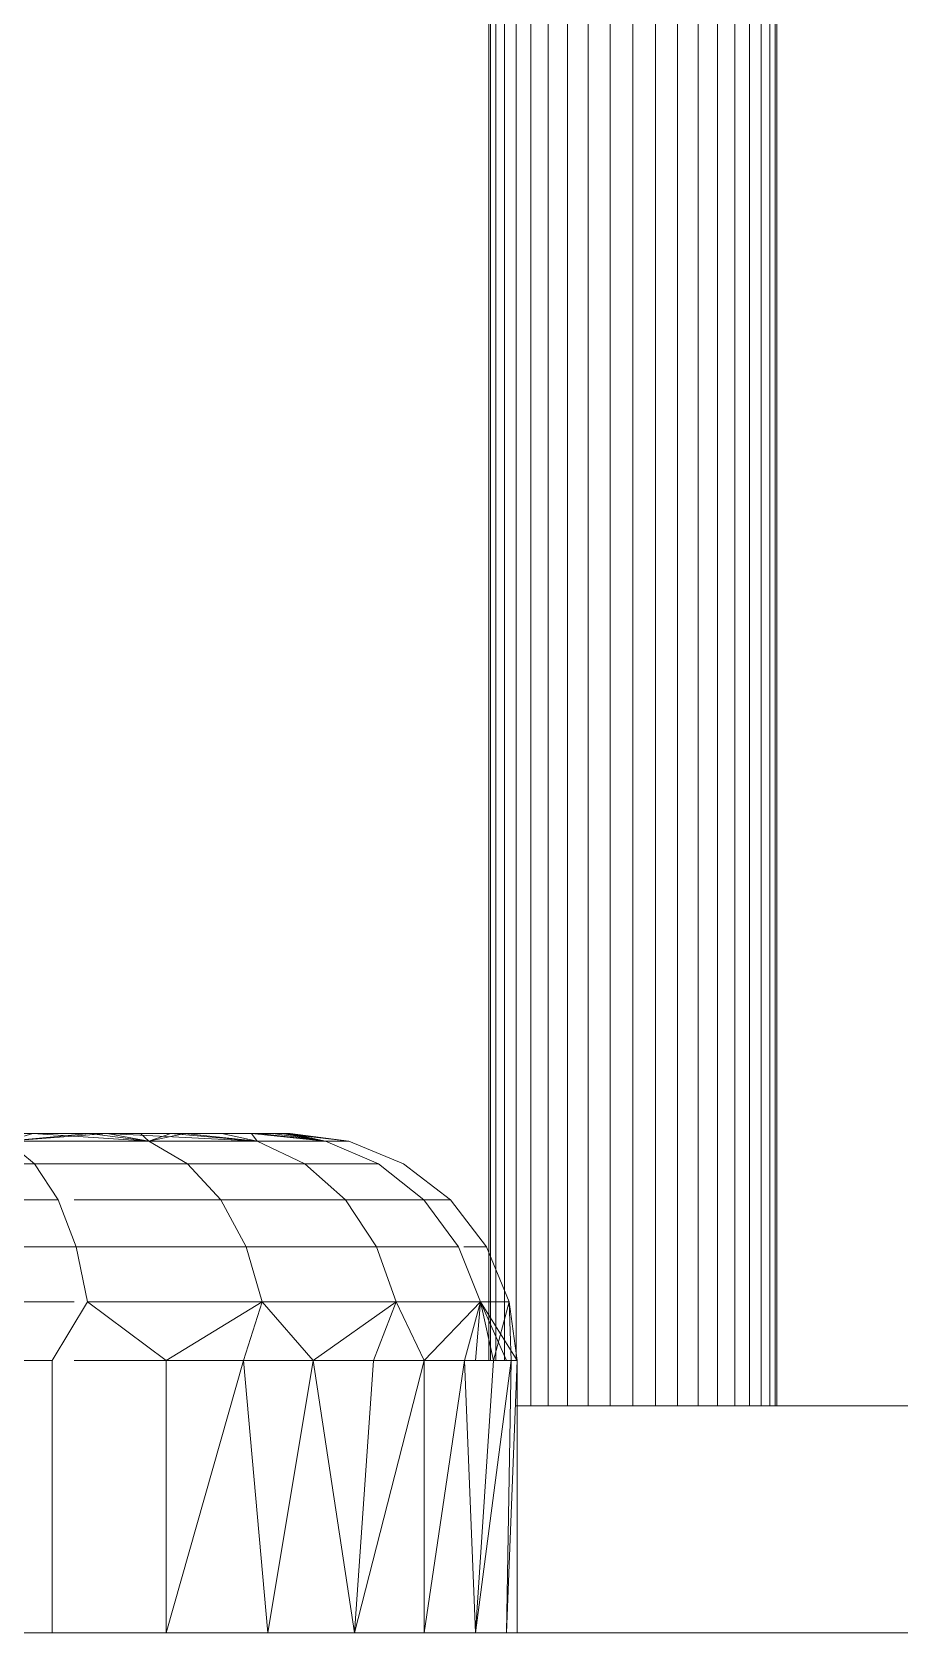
# Model space of a CAD drawing. Header units: centimetres. Extents: x -13467 to 3766, y -437 to 1921.
# Drawn here: x -8419.84 to -8416.02, y 94.03 to 101.08 of the extents above; entities that cross this region are included whole.
import ezdxf

# ---------------------------------------------------------------- set-up
doc = ezdxf.new("R2010")
doc.units = ezdxf.units.CM
doc.layers.add('M-EQPM', color=7, linetype='Continuous', lineweight=9)

# ---------------------------------------------------------------- blocks, each defined once
blk = doc.blocks.new('EQ-02-004 - EQ-02-004_dwg_Agrupar_893-V70-Sección 1-1')
at = {"layer": 'M-EQPM', "color": 136, "true_color": 0x007f7f}
for p, q in [((-8419.838, 96.2294), (-8420.2059, 96.2294)), ((-8420.2059, 96.2294), (-8419.838, 96.2294)), ((-8419.95, 96.1953), (-8419.838, 96.2294)), ((-8419.95, 96.1953), (-8419.838, 96.2294)), ((-8419.95, 96.1953), (-8419.5877, 96.2294)), ((-8419.95, 96.1953), (-8419.838, 96.2294)), ((-8419.5099, 96.2294), (-8419.838, 96.2294)), ((-8419.838, 96.2294), (-8419.5877, 96.2294)), ((-8419.3269, 96.1953), (-8419.838, 96.2294)), ((-8419.5877, 96.2294), (-8419.3633, 96.2294)), ((-8419.5877, 96.2294), (-8419.1679, 96.2294)), ((-8419.3269, 96.1953), (-8419.5877, 96.2294)), ((-8419.2296, 96.2294), (-8419.5099, 96.2294)), ((-8418.8487, 96.1953), (-8419.5099, 96.2294)), ((-8419.3269, 96.1953), (-8419.5099, 96.2294)), ((-8419.3633, 96.2294), (-8419.1679, 96.2294)), ((-8419.3269, 96.1953), (-8419.3633, 96.2294)), ((-8419.3269, 96.1953), (-8419.1679, 96.2294)), ((-8418.8487, 96.1953), (-8419.3269, 96.1953)), ((-8419.3269, 96.1953), (-8418.8487, 96.1953)), ((-8419.0041, 96.2294), (-8419.2296, 96.2294)), ((-8418.8487, 96.1953), (-8419.2296, 96.2294)), ((-8419.1679, 96.2294), (-8419.0041, 96.2294)), ((-8418.8487, 96.1953), (-8419.1679, 96.2294)), ((-8418.839, 96.2294), (-8419.0041, 96.2294)), ((-8419.0041, 96.2294), (-8418.8744, 96.2294)), ((-8418.8487, 96.1953), (-8419.0041, 96.2294)), ((-8418.8487, 96.1953), (-8419.0041, 96.2294)), ((-8418.8744, 96.2294), (-8418.7804, 96.2294)), ((-8418.8744, 96.2294), (-8418.7235, 96.2294)), ((-8418.8487, 96.1953), (-8418.8744, 96.2294)), ((-8418.5481, 96.1953), (-8418.8744, 96.2294)), ((-8418.6398, 96.0954), (-8418.8487, 96.1953)), ((-8418.6398, 96.0954), (-8418.8487, 96.1953)), ((-8418.5481, 96.1953), (-8418.8487, 96.1953)), ((-8418.8487, 96.1953), (-8418.5481, 96.1953)), ((-8418.7383, 96.2294), (-8418.839, 96.2294)), ((-8418.5481, 96.1953), (-8418.839, 96.2294)), ((-8418.7804, 96.2294), (-8418.7235, 96.2294)), ((-8418.5481, 96.1953), (-8418.7804, 96.2294)), ((-8418.7383, 96.2294), (-8418.7044, 96.2294)), ((-8418.4456, 96.1953), (-8418.7383, 96.2294)), ((-8418.5481, 96.1953), (-8418.7383, 96.2294)), ((-8418.7044, 96.2294), (-8418.7235, 96.2294)), ((-8418.4456, 96.1953), (-8418.7235, 96.2294)), ((-8418.5481, 96.1953), (-8418.7235, 96.2294)), ((-8418.4456, 96.1953), (-8418.7044, 96.2294)), ((-8418.3151, 96.0954), (-8418.5481, 96.1953)), ((-8418.3151, 96.0954), (-8418.5481, 96.1953)), ((-8418.4456, 96.1953), (-8418.5481, 96.1953)), ((-8418.4456, 96.1953), (-8418.5481, 96.1953)), ((-8418.2044, 96.0954), (-8418.4456, 96.1953)), ((-8418.3151, 96.0954), (-8418.6398, 96.0954)), ((-8418.6398, 96.0954), (-8418.3151, 96.0954)), ((-8418.3151, 96.0954), (-8418.6398, 96.0954)), ((-8418.3151, 96.0954), (-8418.6398, 96.0954)), ((-8418.3151, 96.0954), (-8418.6398, 96.0954)), ((-8417.9973, 95.9365), (-8418.2044, 96.0954)), ((-8418.1151, 95.9365), (-8417.9973, 95.9365)), ((-8417.9973, 95.9365), (-8418.1151, 95.9365)), ((-8417.8384, 95.7294), (-8417.9973, 95.9365)), ((-8417.9382, 95.7294), (-8417.8384, 95.7294)), ((-8417.8384, 95.7294), (-8417.9382, 95.7294)), ((-8417.7385, 95.4882), (-8417.8384, 95.7294)), ((-8417.7506, 95.2294), (-8417.8651, 95.4882)), ((-8417.8651, 95.4882), (-8417.7044, 95.2294)), ((-8417.8651, 95.4882), (-8417.7385, 95.4882)), ((-8417.7385, 95.4882), (-8417.8651, 95.4882)), ((-8417.8651, 95.4882), (-8417.808, 95.2294)), ((-8417.8651, 95.4882), (-8417.808, 95.2294)), ((-8417.808, 95.2294), (-8417.8651, 95.4882)), ((-8417.8651, 95.4882), (-8417.7506, 95.2294)), ((-8417.7506, 95.2294), (-8417.8651, 95.4882)), ((-8417.8651, 95.4882), (-8417.7044, 95.2294)), ((-8417.7385, 95.4882), (-8417.808, 95.2294)), ((-8417.7044, 95.2294), (-8417.7385, 95.4882)), ((-8417.7385, 95.4882), (-8417.7304, 95.2294))]:
    blk.add_line(p, q, dxfattribs=at)
at = {"layer": 'M-EQPM', "color": 136, "true_color": 0x007f7f, "flags": 128}
for points in [[(-8419.95, 96.1953), (-8419.838, 96.2294), (-8420.2059, 96.2294), (-8420.6046, 96.2294), (-8420.2059, 96.2294), (-8419.95, 96.1953)], [(-8419.95, 96.1953), (-8419.838, 96.2294), (-8420.2059, 96.2294), (-8419.95, 96.1953)], [(-8419.3268, 96.1953), (-8418.8487, 96.1953), (-8419.0041, 96.2294), (-8418.839, 96.2294), (-8419.0041, 96.2294), (-8419.2296, 96.2294), (-8418.8487, 96.1953), (-8419.0041, 96.2294), (-8419.2296, 96.2294), (-8419.5099, 96.2294), (-8419.838, 96.2294), (-8420.2059, 96.2294), (-8419.95, 96.1953)], [(-8419.838, 96.2294), (-8420.2059, 96.2294), (-8419.95, 96.1953)], [(-8419.5877, 96.2294), (-8419.838, 96.2294), (-8419.5877, 96.2294), (-8419.95, 96.1953), (-8419.5877, 96.2294), (-8419.3268, 96.1953), (-8418.8487, 96.1953), (-8418.6398, 96.0954)], [(-8419.95, 96.1953), (-8419.838, 96.2294), (-8419.5099, 96.2294), (-8419.3268, 96.1953), (-8419.838, 96.2294), (-8419.3268, 96.1953)], [(-8419.3633, 96.2294), (-8419.5877, 96.2294), (-8419.3268, 96.1953), (-8419.3633, 96.2294), (-8419.1679, 96.2294), (-8419.3268, 96.1953), (-8419.1679, 96.2294), (-8418.8487, 96.1953), (-8418.5481, 96.1953), (-8418.3151, 96.0954)], [(-8419.3268, 96.1953), (-8419.5099, 96.2294), (-8418.8487, 96.1953), (-8419.5099, 96.2294), (-8419.2296, 96.2294)], [(-8418.6398, 96.0954), (-8418.8487, 96.1953), (-8419.3268, 96.1953), (-8419.3633, 96.2294)], [(-8419.2296, 96.2294), (-8418.8487, 96.1953), (-8419.3268, 96.1953)], [(-8419.1679, 96.2294), (-8418.8487, 96.1953), (-8419.0041, 96.2294), (-8419.1679, 96.2294), (-8419.0041, 96.2294), (-8418.8744, 96.2294), (-8419.0041, 96.2294), (-8418.8487, 96.1953), (-8418.8744, 96.2294), (-8418.8487, 96.1953), (-8418.5481, 96.1953), (-8418.3151, 96.0954)], [(-8418.3151, 96.0954), (-8418.5481, 96.1953), (-8418.4456, 96.1953), (-8418.2044, 96.0954), (-8418.4456, 96.1953), (-8418.5481, 96.1953), (-8418.8744, 96.2294)], [(-8418.7235, 96.2294), (-8418.4456, 96.1953), (-8418.7044, 96.2294), (-8418.7235, 96.2294), (-8418.7044, 96.2294), (-8418.7383, 96.2294), (-8418.839, 96.2294), (-8418.5481, 96.1953), (-8418.7383, 96.2294), (-8418.7044, 96.2294), (-8418.4456, 96.1953), (-8418.7383, 96.2294), (-8418.4456, 96.1953), (-8418.5481, 96.1953)], [(-8418.5481, 96.1953), (-8418.7235, 96.2294), (-8418.5481, 96.1953), (-8418.7804, 96.2294), (-8418.7235, 96.2294), (-8418.4456, 96.1953), (-8418.5481, 96.1953), (-8418.3151, 96.0954), (-8418.6398, 96.0954)], [(-8418.1151, 95.9365), (-8417.9973, 95.9365), (-8417.8384, 95.7294), (-8417.9973, 95.9365), (-8418.1151, 95.9365)], [(-8418.1151, 95.9365), (-8417.9973, 95.9365), (-8418.1151, 95.9365)], [(-8417.9382, 95.7294), (-8417.8384, 95.7294), (-8417.9382, 95.7294)], [(-8417.9382, 95.7294), (-8417.8384, 95.7294), (-8417.7385, 95.4882), (-8417.8384, 95.7294), (-8417.9382, 95.7294)], [(-8417.8651, 95.4882), (-8417.7385, 95.4882), (-8417.8651, 95.4882)], [(-8417.8651, 95.4882), (-8417.7385, 95.4882), (-8417.7304, 95.2294)], [(-8417.8651, 95.4882), (-8417.7385, 95.4882), (-8417.7044, 95.2294), (-8417.8651, 95.4882)], [(-8417.7044, 95.2294), (-8417.7385, 95.4882), (-8417.7304, 95.2294)]]:
    blk.add_lwpolyline(points, dxfattribs=at)
for points in [[(-8418.8744, 96.2294), (-8418.5481, 96.1953), (-8418.7804, 96.2294)], [(-8418.6398, 96.0954), (-8418.8487, 96.1953), (-8418.5481, 96.1953), (-8418.7383, 96.2294), (-8418.839, 96.2294), (-8418.5481, 96.1953), (-8418.8487, 96.1953)], [(-8418.2044, 96.0954), (-8417.9973, 95.9365)], [(-8417.808, 95.2294), (-8417.7385, 95.4882)]]:
    blk.add_lwpolyline(points, close=True, dxfattribs=at)
blk = doc.blocks.new('EQ-02-004 - EQ-02-004_dwg_Agrupar_791-V71-Sección 1-1')
at = {"layer": 'M-EQPM', "color": 136, "true_color": 0x007f7f}
for p, q in [((-8420.2059, 96.2294), (-8419.838, 96.2294)), ((-8419.838, 96.2294), (-8420.2059, 96.2294)), ((-8419.95, 96.1953), (-8419.838, 96.2294)), ((-8419.95, 96.1953), (-8419.5099, 96.2294)), ((-8419.95, 96.1953), (-8419.838, 96.2294)), ((-8419.95, 96.1953), (-8419.838, 96.2294)), ((-8419.838, 96.2294), (-8419.5099, 96.2294)), ((-8419.5099, 96.2294), (-8419.838, 96.2294)), ((-8419.3269, 96.1953), (-8419.838, 96.2294)), ((-8419.5099, 96.2294), (-8419.2296, 96.2294)), ((-8419.2296, 96.2294), (-8419.5099, 96.2294)), ((-8419.3269, 96.1953), (-8419.5099, 96.2294)), ((-8418.8487, 96.1953), (-8419.5099, 96.2294)), ((-8419.3269, 96.1953), (-8419.5099, 96.2294)), ((-8419.3269, 96.1953), (-8419.2296, 96.2294)), ((-8419.3269, 96.1953), (-8418.8487, 96.1953)), ((-8418.8487, 96.1953), (-8419.3269, 96.1953)), ((-8419.2296, 96.2294), (-8419.0041, 96.2294)), ((-8419.0041, 96.2294), (-8419.2296, 96.2294)), ((-8418.8487, 96.1953), (-8419.2296, 96.2294)), ((-8418.8487, 96.1953), (-8419.2296, 96.2294)), ((-8419.0041, 96.2294), (-8418.839, 96.2294)), ((-8418.839, 96.2294), (-8419.0041, 96.2294)), ((-8418.8487, 96.1953), (-8419.0041, 96.2294)), ((-8418.8487, 96.1953), (-8419.0041, 96.2294)), ((-8418.6398, 96.0954), (-8418.8487, 96.1953)), ((-8418.6398, 96.0954), (-8418.8487, 96.1953)), ((-8418.8487, 96.1953), (-8418.5481, 96.1953)), ((-8418.5481, 96.1953), (-8418.8487, 96.1953)), ((-8418.839, 96.2294), (-8418.7383, 96.2294)), ((-8418.7383, 96.2294), (-8418.839, 96.2294)), ((-8418.5481, 96.1953), (-8418.839, 96.2294)), ((-8418.5481, 96.1953), (-8418.839, 96.2294)), ((-8418.7383, 96.2294), (-8418.7044, 96.2294)), ((-8418.7044, 96.2294), (-8418.7383, 96.2294)), ((-8418.5481, 96.1953), (-8418.7383, 96.2294)), ((-8418.4456, 96.1953), (-8418.7383, 96.2294)), ((-8418.5481, 96.1953), (-8418.7383, 96.2294)), ((-8418.4456, 96.1953), (-8418.7044, 96.2294)), ((-8418.5481, 96.1953), (-8418.7044, 96.2294)), ((-8418.3151, 96.0954), (-8418.5481, 96.1953)), ((-8418.3151, 96.0954), (-8418.5481, 96.1953)), ((-8418.5481, 96.1953), (-8418.4456, 96.1953)), ((-8418.4456, 96.1953), (-8418.5481, 96.1953)), ((-8418.2044, 96.0954), (-8418.4456, 96.1953)), ((-8418.6398, 96.0954), (-8418.3151, 96.0954)), ((-8418.3151, 96.0954), (-8418.6398, 96.0954)), ((-8418.6398, 96.0954), (-8418.3151, 96.0954)), ((-8418.6398, 96.0954), (-8418.3151, 96.0954)), ((-8417.9973, 95.9365), (-8418.2044, 96.0954)), ((-8418.1151, 95.9365), (-8417.9973, 95.9365)), ((-8417.9973, 95.9365), (-8418.1151, 95.9365)), ((-8417.8384, 95.7294), (-8417.9973, 95.9365)), ((-8417.9382, 95.7294), (-8417.8384, 95.7294)), ((-8417.8384, 95.7294), (-8417.9382, 95.7294)), ((-8417.9382, 95.7294), (-8417.8384, 95.7294)), ((-8417.8384, 95.7294), (-8417.9382, 95.7294))]:
    blk.add_line(p, q, dxfattribs=at)
at = {"layer": 'M-EQPM', "color": 136, "true_color": 0x007f7f, "flags": 128}
for points in [[(-8419.95, 96.1953), (-8420.2059, 96.2294), (-8420.6046, 96.2294), (-8420.2059, 96.2294), (-8419.838, 96.2294), (-8419.95, 96.1953)], [(-8419.5099, 96.2294), (-8419.838, 96.2294), (-8420.2059, 96.2294), (-8419.95, 96.1953)], [(-8419.3268, 96.1953), (-8419.838, 96.2294), (-8419.3268, 96.1953), (-8419.5099, 96.2294), (-8419.838, 96.2294), (-8420.2059, 96.2294), (-8419.95, 96.1953)], [(-8419.838, 96.2294), (-8420.2059, 96.2294), (-8419.95, 96.1953)], [(-8418.6398, 96.0954), (-8418.8487, 96.1953), (-8419.3268, 96.1953), (-8419.5099, 96.2294), (-8419.95, 96.1953), (-8419.5099, 96.2294), (-8419.838, 96.2294), (-8419.5099, 96.2294)], [(-8419.3268, 96.1953), (-8419.5099, 96.2294), (-8418.8487, 96.1953), (-8419.5099, 96.2294), (-8419.2296, 96.2294), (-8419.5099, 96.2294)], [(-8419.2296, 96.2294), (-8419.5099, 96.2294), (-8419.3268, 96.1953), (-8419.2296, 96.2294), (-8419.3268, 96.1953)], [(-8418.3151, 96.0954), (-8418.5481, 96.1953), (-8418.8487, 96.1953), (-8419.2296, 96.2294), (-8418.8487, 96.1953), (-8419.0041, 96.2294), (-8419.2296, 96.2294), (-8419.5099, 96.2294)], [(-8419.3268, 96.1953), (-8418.8487, 96.1953), (-8419.0041, 96.2294), (-8418.839, 96.2294), (-8419.0041, 96.2294)], [(-8419.0041, 96.2294), (-8419.2296, 96.2294), (-8418.8487, 96.1953), (-8419.3268, 96.1953)], [(-8419.3268, 96.1953), (-8418.8487, 96.1953), (-8418.6398, 96.0954)], [(-8419.2296, 96.2294), (-8419.0041, 96.2294), (-8418.8487, 96.1953), (-8418.5481, 96.1953), (-8418.3151, 96.0954)], [(-8418.7383, 96.2294), (-8418.839, 96.2294), (-8418.5481, 96.1953), (-8418.8487, 96.1953), (-8418.6398, 96.0954)], [(-8418.6398, 96.0954), (-8418.3151, 96.0954), (-8418.5481, 96.1953), (-8418.4456, 96.1953), (-8418.7383, 96.2294), (-8418.5481, 96.1953), (-8418.8487, 96.1953), (-8418.6398, 96.0954)], [(-8418.6398, 96.0954), (-8418.3151, 96.0954), (-8418.5481, 96.1953), (-8418.4456, 96.1953), (-8418.5481, 96.1953), (-8418.7383, 96.2294), (-8418.7044, 96.2294), (-8418.7383, 96.2294), (-8418.7044, 96.2294), (-8418.4456, 96.1953), (-8418.7383, 96.2294)], [(-8418.1151, 95.9365), (-8417.9973, 95.9365), (-8418.2044, 96.0954)], [(-8418.2044, 96.0954), (-8417.9973, 95.9365), (-8418.1151, 95.9365)], [(-8418.1151, 95.9365), (-8417.9973, 95.9365), (-8417.8384, 95.7294), (-8417.9382, 95.7294)], [(-8418.1151, 95.9365), (-8417.9973, 95.9365), (-8417.8384, 95.7294), (-8417.9382, 95.7294)]]:
    blk.add_lwpolyline(points, dxfattribs=at)
for points in [[(-8419.95, 96.1953), (-8419.838, 96.2294)], [(-8419.2296, 96.2294), (-8419.0041, 96.2294), (-8418.8487, 96.1953)], [(-8418.2044, 96.0954), (-8418.4456, 96.1953), (-8418.5481, 96.1953), (-8418.839, 96.2294), (-8419.0041, 96.2294), (-8418.839, 96.2294), (-8418.7383, 96.2294), (-8418.5481, 96.1953), (-8418.839, 96.2294), (-8418.7383, 96.2294), (-8418.7044, 96.2294), (-8418.5481, 96.1953), (-8418.7044, 96.2294), (-8418.4456, 96.1953)], [(-8418.7383, 96.2294), (-8418.5481, 96.1953), (-8418.839, 96.2294)]]:
    blk.add_lwpolyline(points, close=True, dxfattribs=at)
blk = doc.blocks.new('EQ-02-004 - EQ-02-004_dwg_Agrupar_788-V72-Sección 1-1')
at = {"layer": 'M-EQPM', "color": 136, "true_color": 0x007f7f}
for p, q in [((-8420.2059, 96.2294), (-8419.838, 96.2294)), ((-8419.838, 96.2294), (-8420.2059, 96.2294)), ((-8419.95, 96.1953), (-8419.838, 96.2294)), ((-8419.95, 96.1953), (-8419.5099, 96.2294)), ((-8419.95, 96.1953), (-8419.838, 96.2294)), ((-8419.95, 96.1953), (-8419.838, 96.2294)), ((-8419.838, 96.2294), (-8419.5099, 96.2294)), ((-8419.5099, 96.2294), (-8419.838, 96.2294)), ((-8419.3269, 96.1953), (-8419.838, 96.2294)), ((-8419.5099, 96.2294), (-8419.2296, 96.2294)), ((-8419.2296, 96.2294), (-8419.5099, 96.2294)), ((-8419.3269, 96.1953), (-8419.5099, 96.2294)), ((-8418.8487, 96.1953), (-8419.5099, 96.2294)), ((-8419.3269, 96.1953), (-8419.5099, 96.2294)), ((-8419.3269, 96.1953), (-8419.2296, 96.2294)), ((-8419.3269, 96.1953), (-8418.8487, 96.1953)), ((-8418.8487, 96.1953), (-8419.3269, 96.1953)), ((-8419.2296, 96.2294), (-8419.0041, 96.2294)), ((-8419.0041, 96.2294), (-8419.2296, 96.2294)), ((-8418.8487, 96.1953), (-8419.2296, 96.2294)), ((-8418.8487, 96.1953), (-8419.2296, 96.2294)), ((-8419.0041, 96.2294), (-8418.839, 96.2294)), ((-8418.839, 96.2294), (-8419.0041, 96.2294)), ((-8418.8487, 96.1953), (-8419.0041, 96.2294)), ((-8418.8487, 96.1953), (-8419.0041, 96.2294)), ((-8418.6398, 96.0954), (-8418.8487, 96.1953)), ((-8418.6398, 96.0954), (-8418.8487, 96.1953)), ((-8418.8487, 96.1953), (-8418.5481, 96.1953)), ((-8418.5481, 96.1953), (-8418.8487, 96.1953)), ((-8418.839, 96.2294), (-8418.7383, 96.2294)), ((-8418.7383, 96.2294), (-8418.839, 96.2294)), ((-8418.5481, 96.1953), (-8418.839, 96.2294)), ((-8418.5481, 96.1953), (-8418.839, 96.2294)), ((-8418.7383, 96.2294), (-8418.7044, 96.2294)), ((-8418.7044, 96.2294), (-8418.7383, 96.2294)), ((-8418.5481, 96.1953), (-8418.7383, 96.2294)), ((-8418.4456, 96.1953), (-8418.7383, 96.2294)), ((-8418.5481, 96.1953), (-8418.7383, 96.2294)), ((-8418.4456, 96.1953), (-8418.7044, 96.2294)), ((-8418.5481, 96.1953), (-8418.7044, 96.2294)), ((-8418.3151, 96.0954), (-8418.5481, 96.1953)), ((-8418.3151, 96.0954), (-8418.5481, 96.1953)), ((-8418.5481, 96.1953), (-8418.4456, 96.1953)), ((-8418.4456, 96.1953), (-8418.5481, 96.1953)), ((-8418.2044, 96.0954), (-8418.4456, 96.1953)), ((-8418.6398, 96.0954), (-8418.3151, 96.0954)), ((-8418.3151, 96.0954), (-8418.6398, 96.0954)), ((-8418.6398, 96.0954), (-8418.3151, 96.0954)), ((-8418.6398, 96.0954), (-8418.3151, 96.0954)), ((-8417.9973, 95.9365), (-8418.2044, 96.0954)), ((-8418.1151, 95.9365), (-8417.9973, 95.9365)), ((-8417.9973, 95.9365), (-8418.1151, 95.9365)), ((-8417.8384, 95.7294), (-8417.9973, 95.9365)), ((-8417.9382, 95.7294), (-8417.8384, 95.7294)), ((-8417.8384, 95.7294), (-8417.9382, 95.7294)), ((-8417.9382, 95.7294), (-8417.8384, 95.7294)), ((-8417.8384, 95.7294), (-8417.9382, 95.7294))]:
    blk.add_line(p, q, dxfattribs=at)
at = {"layer": 'M-EQPM', "color": 136, "true_color": 0x007f7f, "flags": 128}
for points in [[(-8419.95, 96.1953), (-8420.2059, 96.2294), (-8420.6046, 96.2294), (-8420.2059, 96.2294), (-8419.838, 96.2294), (-8419.95, 96.1953)], [(-8419.5099, 96.2294), (-8419.838, 96.2294), (-8420.2059, 96.2294), (-8419.95, 96.1953)], [(-8419.3268, 96.1953), (-8419.838, 96.2294), (-8419.3268, 96.1953), (-8419.5099, 96.2294), (-8419.838, 96.2294), (-8420.2059, 96.2294), (-8419.95, 96.1953)], [(-8419.838, 96.2294), (-8420.2059, 96.2294), (-8419.95, 96.1953)], [(-8418.6398, 96.0954), (-8418.8487, 96.1953), (-8419.3268, 96.1953), (-8419.5099, 96.2294), (-8419.95, 96.1953), (-8419.5099, 96.2294), (-8419.838, 96.2294), (-8419.5099, 96.2294)], [(-8419.3268, 96.1953), (-8419.5099, 96.2294), (-8418.8487, 96.1953), (-8419.5099, 96.2294), (-8419.2296, 96.2294), (-8419.5099, 96.2294)], [(-8419.2296, 96.2294), (-8419.5099, 96.2294), (-8419.3268, 96.1953), (-8419.2296, 96.2294), (-8419.3268, 96.1953)], [(-8418.3151, 96.0954), (-8418.5481, 96.1953), (-8418.8487, 96.1953), (-8419.2296, 96.2294), (-8418.8487, 96.1953), (-8419.0041, 96.2294), (-8419.2296, 96.2294), (-8419.5099, 96.2294)], [(-8419.3268, 96.1953), (-8418.8487, 96.1953), (-8419.0041, 96.2294), (-8418.839, 96.2294), (-8419.0041, 96.2294)], [(-8419.0041, 96.2294), (-8419.2296, 96.2294), (-8418.8487, 96.1953), (-8419.3268, 96.1953)], [(-8419.3268, 96.1953), (-8418.8487, 96.1953), (-8418.6398, 96.0954)], [(-8419.2296, 96.2294), (-8419.0041, 96.2294), (-8418.8487, 96.1953), (-8418.5481, 96.1953), (-8418.3151, 96.0954)], [(-8418.7383, 96.2294), (-8418.839, 96.2294), (-8418.5481, 96.1953), (-8418.8487, 96.1953), (-8418.6398, 96.0954)], [(-8418.6398, 96.0954), (-8418.3151, 96.0954), (-8418.5481, 96.1953), (-8418.4456, 96.1953), (-8418.7383, 96.2294), (-8418.5481, 96.1953), (-8418.8487, 96.1953), (-8418.6398, 96.0954)], [(-8418.6398, 96.0954), (-8418.3151, 96.0954), (-8418.5481, 96.1953), (-8418.4456, 96.1953), (-8418.5481, 96.1953), (-8418.7383, 96.2294), (-8418.7044, 96.2294), (-8418.7383, 96.2294), (-8418.7044, 96.2294), (-8418.4456, 96.1953), (-8418.7383, 96.2294)], [(-8418.1151, 95.9365), (-8417.9973, 95.9365), (-8418.2044, 96.0954)], [(-8418.2044, 96.0954), (-8417.9973, 95.9365), (-8418.1151, 95.9365)], [(-8418.1151, 95.9365), (-8417.9973, 95.9365), (-8417.8384, 95.7294), (-8417.9382, 95.7294)], [(-8418.1151, 95.9365), (-8417.9973, 95.9365), (-8417.8384, 95.7294), (-8417.9382, 95.7294)]]:
    blk.add_lwpolyline(points, dxfattribs=at)
for points in [[(-8419.95, 96.1953), (-8419.838, 96.2294)], [(-8419.2296, 96.2294), (-8419.0041, 96.2294), (-8418.8487, 96.1953)], [(-8418.2044, 96.0954), (-8418.4456, 96.1953), (-8418.5481, 96.1953), (-8418.839, 96.2294), (-8419.0041, 96.2294), (-8418.839, 96.2294), (-8418.7383, 96.2294), (-8418.5481, 96.1953), (-8418.839, 96.2294), (-8418.7383, 96.2294), (-8418.7044, 96.2294), (-8418.5481, 96.1953), (-8418.7044, 96.2294), (-8418.4456, 96.1953)], [(-8418.7383, 96.2294), (-8418.5481, 96.1953), (-8418.839, 96.2294)]]:
    blk.add_lwpolyline(points, close=True, dxfattribs=at)
blk = doc.blocks.new('EQ-02-004 - EQ-02-004_dwg_Agrupar_896-V74-Sección 1-1')
at = {"layer": 'M-EQPM', "color": 136, "true_color": 0x007f7f}
for p, q in [((-8419.838, 96.2294), (-8420.2059, 96.2294)), ((-8420.2059, 96.2294), (-8419.838, 96.2294)), ((-8419.95, 96.1953), (-8419.838, 96.2294)), ((-8419.95, 96.1953), (-8419.838, 96.2294)), ((-8419.95, 96.1953), (-8419.5877, 96.2294)), ((-8419.95, 96.1953), (-8419.838, 96.2294)), ((-8419.8294, 96.0954), (-8419.95, 96.1953)), ((-8419.95, 96.1953), (-8419.3269, 96.1953)), ((-8419.95, 96.1953), (-8419.8294, 96.0954)), ((-8419.95, 96.1953), (-8419.8294, 96.0954)), ((-8419.5099, 96.2294), (-8419.838, 96.2294)), ((-8419.838, 96.2294), (-8419.5877, 96.2294)), ((-8419.3269, 96.1953), (-8419.838, 96.2294)), ((-8419.5877, 96.2294), (-8419.3633, 96.2294)), ((-8419.5877, 96.2294), (-8419.1679, 96.2294)), ((-8419.3269, 96.1953), (-8419.5877, 96.2294)), ((-8419.2296, 96.2294), (-8419.5099, 96.2294)), ((-8418.8487, 96.1953), (-8419.5099, 96.2294)), ((-8419.3269, 96.1953), (-8419.5099, 96.2294)), ((-8419.3633, 96.2294), (-8419.1679, 96.2294)), ((-8419.3269, 96.1953), (-8419.3633, 96.2294)), ((-8419.3269, 96.1953), (-8419.1679, 96.2294)), ((-8419.1563, 96.0954), (-8419.3269, 96.1953)), ((-8418.8487, 96.1953), (-8419.3269, 96.1953)), ((-8419.3269, 96.1953), (-8418.8487, 96.1953)), ((-8419.0041, 96.2294), (-8419.2296, 96.2294)), ((-8418.8487, 96.1953), (-8419.2296, 96.2294)), ((-8419.1679, 96.2294), (-8419.0041, 96.2294)), ((-8418.8487, 96.1953), (-8419.1679, 96.2294)), ((-8418.839, 96.2294), (-8419.0041, 96.2294)), ((-8419.0041, 96.2294), (-8418.8744, 96.2294)), ((-8418.8487, 96.1953), (-8419.0041, 96.2294)), ((-8418.8487, 96.1953), (-8419.0041, 96.2294)), ((-8418.8744, 96.2294), (-8418.7804, 96.2294)), ((-8418.8744, 96.2294), (-8418.7235, 96.2294)), ((-8418.8487, 96.1953), (-8418.8744, 96.2294)), ((-8418.5481, 96.1953), (-8418.8744, 96.2294)), ((-8418.6398, 96.0954), (-8418.8487, 96.1953)), ((-8418.6398, 96.0954), (-8418.8487, 96.1953)), ((-8418.5481, 96.1953), (-8418.8487, 96.1953)), ((-8418.8487, 96.1953), (-8418.5481, 96.1953)), ((-8418.7383, 96.2294), (-8418.839, 96.2294)), ((-8418.5481, 96.1953), (-8418.839, 96.2294)), ((-8418.7804, 96.2294), (-8418.7235, 96.2294)), ((-8418.5481, 96.1953), (-8418.7804, 96.2294)), ((-8418.7383, 96.2294), (-8418.7044, 96.2294)), ((-8418.4456, 96.1953), (-8418.7383, 96.2294)), ((-8418.5481, 96.1953), (-8418.7383, 96.2294)), ((-8418.7044, 96.2294), (-8418.7235, 96.2294)), ((-8418.4456, 96.1953), (-8418.7235, 96.2294)), ((-8418.5481, 96.1953), (-8418.7235, 96.2294)), ((-8418.4456, 96.1953), (-8418.7044, 96.2294)), ((-8418.3151, 96.0954), (-8418.5481, 96.1953)), ((-8418.3151, 96.0954), (-8418.5481, 96.1953)), ((-8418.4456, 96.1953), (-8418.5481, 96.1953)), ((-8418.4456, 96.1953), (-8418.5481, 96.1953)), ((-8418.2044, 96.0954), (-8418.4456, 96.1953)), ((-8420.6132, 96.0954), (-8419.8294, 96.0954)), ((-8419.8294, 96.0954), (-8420.6132, 96.0954)), ((-8420.6132, 96.0954), (-8419.8294, 96.0954)), ((-8419.7259, 95.9365), (-8419.8294, 96.0954)), ((-8419.8294, 96.0954), (-8419.1563, 96.0954)), ((-8419.8294, 96.0954), (-8419.1563, 96.0954)), ((-8419.8294, 96.0954), (-8419.7259, 95.9365)), ((-8419.1563, 96.0954), (-8419.8294, 96.0954)), ((-8419.8294, 96.0954), (-8419.7259, 95.9365)), ((-8419.0099, 95.9365), (-8419.1563, 96.0954)), ((-8419.1563, 96.0954), (-8418.6398, 96.0954)), ((-8418.6398, 96.0954), (-8419.1563, 96.0954)), ((-8419.1563, 96.0954), (-8419.0099, 95.9365)), ((-8419.0099, 95.9365), (-8419.1563, 96.0954)), ((-8418.4605, 95.9365), (-8418.6398, 96.0954)), ((-8418.3151, 96.0954), (-8418.6398, 96.0954)), ((-8418.6398, 96.0954), (-8418.3151, 96.0954)), ((-8418.3151, 96.0954), (-8418.6398, 96.0954)), ((-8418.1151, 95.9365), (-8418.3151, 96.0954)), ((-8417.9973, 95.9365), (-8418.2044, 96.0954)), ((-8420.5127, 95.9365), (-8419.7259, 95.9365)), ((-8419.7259, 95.9365), (-8420.5127, 95.9365)), ((-8419.7259, 95.9365), (-8420.5127, 95.9365)), ((-8419.6464, 95.7294), (-8419.7259, 95.9365)), ((-8419.6464, 95.7294), (-8419.7259, 95.9365)), ((-8419.6545, 95.9365), (-8419.0099, 95.9365)), ((-8418.8975, 95.7294), (-8419.0099, 95.9365)), ((-8419.0099, 95.9365), (-8418.4605, 95.9365)), ((-8418.3228, 95.7294), (-8418.4605, 95.9365)), ((-8418.4605, 95.9365), (-8418.1151, 95.9365)), ((-8417.9616, 95.7294), (-8418.1151, 95.9365)), ((-8418.1151, 95.9365), (-8417.9973, 95.9365)), ((-8417.9973, 95.9365), (-8418.1151, 95.9365)), ((-8417.8384, 95.7294), (-8417.9973, 95.9365)), ((-8420.5185, 95.7294), (-8419.6464, 95.7294)), ((-8420.5185, 95.7294), (-8419.6464, 95.7294)), ((-8419.6464, 95.7294), (-8419.5964, 95.4882)), ((-8419.6464, 95.7294), (-8418.8975, 95.7294)), ((-8418.8975, 95.7294), (-8418.8268, 95.4882)), ((-8418.8975, 95.7294), (-8418.3228, 95.7294)), ((-8418.8975, 95.7294), (-8418.3228, 95.7294)), ((-8418.8975, 95.7294), (-8418.3228, 95.7294)), ((-8418.2363, 95.4882), (-8418.3228, 95.7294)), ((-8418.3228, 95.7294), (-8417.9616, 95.7294)), ((-8417.8651, 95.4882), (-8417.9616, 95.7294)), ((-8417.9382, 95.7294), (-8417.8384, 95.7294)), ((-8417.8384, 95.7294), (-8417.9382, 95.7294)), ((-8417.7385, 95.4882), (-8417.8384, 95.7294)), ((-8420.4927, 95.4882), (-8419.6545, 95.4882)), ((-8420.4927, 95.4882), (-8419.6545, 95.4882)), ((-8419.6545, 95.4882), (-8420.4927, 95.4882)), ((-8419.5964, 95.4882), (-8419.7519, 95.2294)), ((-8419.5964, 95.4882), (-8418.8268, 95.4882)), ((-8419.5964, 95.4882), (-8419.2502, 95.2294)), ((-8418.8268, 95.4882), (-8419.2502, 95.2294)), ((-8418.8268, 95.4882), (-8418.9089, 95.2294)), ((-8418.9089, 95.2294), (-8418.8269, 95.4882)), ((-8418.9089, 95.2294), (-8418.8269, 95.4882)), ((-8418.8268, 95.4882), (-8418.2363, 95.4882)), ((-8418.8268, 95.4882), (-8418.6029, 95.2294)), ((-8418.6029, 95.2294), (-8418.8268, 95.4882)), ((-8418.8268, 95.4882), (-8418.6029, 95.2294)), ((-8418.2363, 95.4882), (-8418.6029, 95.2294)), ((-8418.2363, 95.4882), (-8418.3364, 95.2294)), ((-8418.2363, 95.4882), (-8418.3364, 95.2294)), ((-8418.2363, 95.4882), (-8418.1131, 95.2294)), ((-8418.2363, 95.4882), (-8417.8651, 95.4882)), ((-8418.2363, 95.4882), (-8418.1131, 95.2294)), ((-8418.1131, 95.2294), (-8417.8651, 95.4882)), ((-8417.8651, 95.4882), (-8417.9362, 95.2294)), ((-8417.8879, 95.2294), (-8417.8651, 95.4882)), ((-8417.8879, 95.2294), (-8417.8651, 95.4882)), ((-8417.8879, 95.2294), (-8417.8651, 95.4882)), ((-8417.7506, 95.2294), (-8417.8651, 95.4882)), ((-8417.8651, 95.4882), (-8417.7044, 95.2294)), ((-8417.8651, 95.4882), (-8417.7385, 95.4882)), ((-8417.7385, 95.4882), (-8417.8651, 95.4882)), ((-8417.8651, 95.4882), (-8417.808, 95.2294)), ((-8417.808, 95.2294), (-8417.8651, 95.4882)), ((-8417.8651, 95.4882), (-8417.7506, 95.2294)), ((-8417.7506, 95.2294), (-8417.8651, 95.4882)), ((-8417.8651, 95.4882), (-8417.7044, 95.2294)), ((-8417.7385, 95.4882), (-8417.808, 95.2294)), ((-8417.7044, 95.2294), (-8417.7385, 95.4882)), ((-8417.7385, 95.4882), (-8417.7304, 95.2294)), ((-8420.2956, 95.2294), (-8419.7519, 95.2294)), ((-8419.7519, 95.2294), (-8419.7519, 94.0294)), ((-8419.6545, 95.2294), (-8419.2502, 95.2294)), ((-8419.2502, 95.2294), (-8419.6545, 95.2294)), ((-8419.6545, 95.2294), (-8419.2502, 95.2294)), ((-8419.2502, 95.2294), (-8418.9089, 95.2294)), ((-8419.2502, 95.2294), (-8419.2502, 94.0294)), ((-8418.9089, 95.2294), (-8419.2502, 94.0294)), ((-8418.9089, 95.2294), (-8418.6029, 95.2294)), ((-8418.9089, 95.2294), (-8418.8028, 94.0294)), ((-8418.6029, 95.2294), (-8418.9089, 95.2294)), ((-8418.6029, 95.2294), (-8418.8028, 94.0294)), ((-8418.3364, 95.2294), (-8418.6029, 95.2294)), ((-8418.6029, 95.2294), (-8418.4206, 94.0294)), ((-8418.3364, 95.2294), (-8418.4206, 94.0294)), ((-8418.1131, 95.2294), (-8418.4206, 94.0294)), ((-8418.4206, 94.0294), (-8418.3364, 95.2294)), ((-8418.3364, 95.2294), (-8418.1131, 95.2294)), ((-8418.3364, 95.2294), (-8418.1131, 95.2294)), ((-8418.1131, 95.2294), (-8417.9362, 95.2294)), ((-8418.1131, 95.2294), (-8418.1131, 94.0294)), ((-8417.9362, 95.2294), (-8418.1131, 94.0294)), ((-8417.9362, 95.2294), (-8417.808, 95.2294)), ((-8417.9362, 95.2294), (-8417.8879, 94.0294)), ((-8417.808, 95.2294), (-8417.9362, 95.2294)), ((-8417.808, 95.2294), (-8417.8879, 94.0294)), ((-8417.7304, 95.2294), (-8417.8879, 94.0294)), ((-8417.808, 95.2294), (-8417.7304, 95.2294)), ((-8417.7044, 95.2294), (-8417.7506, 94.0294)), ((-8417.7304, 95.2294), (-8417.7506, 94.0294)), ((-8417.7044, 95.2294), (-8417.7304, 95.2294)), ((-8417.7044, 95.2294), (-8417.7044, 94.0294)), ((-8417.7044, 94.0294), (-8417.7044, 95.2294)), ((-8419.7519, 94.0294), (-8420.2956, 94.0294)), ((-8419.2502, 94.0294), (-8419.7519, 94.0294)), ((-8418.8028, 94.0294), (-8419.2502, 94.0294)), ((-8418.4206, 94.0294), (-8418.8028, 94.0294)), ((-8418.1131, 94.0294), (-8418.4206, 94.0294)), ((-8417.8879, 94.0294), (-8418.1131, 94.0294)), ((-8417.7506, 94.0294), (-8417.8879, 94.0294)), ((-8417.7506, 94.0294), (-8417.8879, 94.0294)), ((-8417.7506, 94.0294), (-8417.7044, 94.0294)), ((-8417.7044, 94.0294), (-8417.7506, 94.0294))]:
    blk.add_line(p, q, dxfattribs=at)
at = {"layer": 'M-EQPM', "color": 136, "true_color": 0x007f7f, "flags": 128}
for points in [[(-8419.1563, 96.0954), (-8419.3268, 96.1953), (-8419.95, 96.1953), (-8419.838, 96.2294), (-8420.2059, 96.2294), (-8420.6046, 96.2294), (-8420.2059, 96.2294), (-8419.95, 96.1953)], [(-8419.95, 96.1953), (-8419.838, 96.2294), (-8420.2059, 96.2294), (-8419.95, 96.1953)], [(-8419.3268, 96.1953), (-8418.8487, 96.1953), (-8419.0041, 96.2294), (-8418.839, 96.2294), (-8419.0041, 96.2294), (-8419.2296, 96.2294), (-8418.8487, 96.1953), (-8419.0041, 96.2294), (-8419.2296, 96.2294), (-8419.5099, 96.2294), (-8419.838, 96.2294), (-8420.2059, 96.2294), (-8419.95, 96.1953)], [(-8419.838, 96.2294), (-8420.2059, 96.2294), (-8419.95, 96.1953)], [(-8419.5877, 96.2294), (-8419.838, 96.2294), (-8419.5877, 96.2294), (-8419.95, 96.1953), (-8419.5877, 96.2294), (-8419.3268, 96.1953), (-8418.8487, 96.1953), (-8418.6398, 96.0954), (-8418.4605, 95.9365)], [(-8419.95, 96.1953), (-8419.838, 96.2294), (-8419.5099, 96.2294), (-8419.3268, 96.1953), (-8419.838, 96.2294), (-8419.3268, 96.1953)], [(-8419.1563, 96.0954), (-8419.3268, 96.1953), (-8419.95, 96.1953)], [(-8419.3633, 96.2294), (-8419.5877, 96.2294), (-8419.3268, 96.1953), (-8419.3633, 96.2294), (-8419.1679, 96.2294), (-8419.3268, 96.1953), (-8419.1679, 96.2294), (-8418.8487, 96.1953), (-8418.5481, 96.1953), (-8418.3151, 96.0954)], [(-8419.3268, 96.1953), (-8419.5099, 96.2294), (-8418.8487, 96.1953), (-8419.5099, 96.2294), (-8419.2296, 96.2294)], [(-8418.6398, 96.0954), (-8418.8487, 96.1953), (-8419.3268, 96.1953), (-8419.3633, 96.2294)], [(-8419.2296, 96.2294), (-8418.8487, 96.1953), (-8419.3268, 96.1953)], [(-8419.1679, 96.2294), (-8418.8487, 96.1953), (-8419.0041, 96.2294), (-8419.1679, 96.2294), (-8419.0041, 96.2294), (-8418.8744, 96.2294), (-8419.0041, 96.2294), (-8418.8487, 96.1953), (-8418.8744, 96.2294), (-8418.8487, 96.1953), (-8418.5481, 96.1953), (-8418.3151, 96.0954)], [(-8418.3151, 96.0954), (-8418.5481, 96.1953), (-8418.4456, 96.1953), (-8418.2044, 96.0954), (-8418.4456, 96.1953), (-8418.5481, 96.1953), (-8418.8744, 96.2294)], [(-8418.7235, 96.2294), (-8418.4456, 96.1953), (-8418.7044, 96.2294), (-8418.7235, 96.2294), (-8418.7044, 96.2294), (-8418.7383, 96.2294), (-8418.839, 96.2294), (-8418.5481, 96.1953), (-8418.7383, 96.2294), (-8418.7044, 96.2294), (-8418.4456, 96.1953), (-8418.7383, 96.2294), (-8418.4456, 96.1953), (-8418.5481, 96.1953)], [(-8418.5481, 96.1953), (-8418.7235, 96.2294), (-8418.5481, 96.1953), (-8418.7804, 96.2294), (-8418.7235, 96.2294), (-8418.4456, 96.1953), (-8418.5481, 96.1953), (-8418.3151, 96.0954), (-8418.6398, 96.0954)], [(-8418.4605, 95.9365), (-8418.6398, 96.0954), (-8419.1563, 96.0954)], [(-8418.1151, 95.9365), (-8418.3151, 96.0954), (-8418.6398, 96.0954)], [(-8418.1151, 95.9365), (-8418.3151, 96.0954), (-8418.6398, 96.0954)], [(-8419.7519, 95.2294), (-8419.5964, 95.4882), (-8419.6464, 95.7294), (-8419.7259, 95.9365)], [(-8419.6545, 95.9365), (-8419.0099, 95.9365), (-8418.8975, 95.7294)], [(-8419.6545, 95.9365), (-8419.0099, 95.9365), (-8418.8975, 95.7294)], [(-8419.0099, 95.9365), (-8418.4605, 95.9365), (-8418.3228, 95.7294)], [(-8418.3228, 95.7294), (-8418.4605, 95.9365), (-8419.0099, 95.9365)], [(-8418.4605, 95.9365), (-8418.1151, 95.9365), (-8417.9616, 95.7294)], [(-8417.9616, 95.7294), (-8418.1151, 95.9365), (-8418.4605, 95.9365)], [(-8418.1151, 95.9365), (-8417.9973, 95.9365), (-8417.8384, 95.7294), (-8417.9973, 95.9365), (-8418.1151, 95.9365)], [(-8418.1151, 95.9365), (-8417.9973, 95.9365), (-8418.1151, 95.9365)], [(-8419.5964, 95.4882), (-8419.6464, 95.7294), (-8420.5185, 95.7294), (-8421.4544, 95.7294)], [(-8419.6464, 95.7294), (-8418.8975, 95.7294), (-8418.8268, 95.4882), (-8419.5964, 95.4882)], [(-8418.8268, 95.4882), (-8418.8975, 95.7294), (-8419.6464, 95.7294)], [(-8418.3228, 95.7294), (-8418.2363, 95.4882), (-8418.8268, 95.4882)], [(-8418.3228, 95.7294), (-8417.9616, 95.7294), (-8417.8651, 95.4882)], [(-8417.9382, 95.7294), (-8417.8384, 95.7294), (-8417.9382, 95.7294)], [(-8417.9382, 95.7294), (-8417.8384, 95.7294), (-8417.7385, 95.4882), (-8417.8384, 95.7294), (-8417.9382, 95.7294)], [(-8420.4926, 95.4882), (-8420.2956, 95.2294), (-8419.7519, 95.2294)], [(-8419.2502, 95.2294), (-8419.5964, 95.4882), (-8419.7519, 95.2294)], [(-8418.8268, 95.4882), (-8419.2502, 95.2294), (-8418.8268, 95.4882), (-8419.5964, 95.4882), (-8419.2502, 95.2294)], [(-8418.8268, 95.4882), (-8418.2363, 95.4882), (-8418.3364, 95.2294)], [(-8418.3364, 95.2294), (-8418.6029, 95.2294), (-8418.2363, 95.4882), (-8418.6029, 95.2294)], [(-8418.3364, 95.2294), (-8418.1131, 95.2294), (-8418.2363, 95.4882)], [(-8417.9362, 95.2294), (-8417.8651, 95.4882), (-8418.2363, 95.4882)], [(-8417.9362, 95.2294), (-8417.8651, 95.4882), (-8417.808, 95.2294)], [(-8417.8879, 94.0294), (-8417.7304, 95.2294), (-8417.8879, 94.0294), (-8417.808, 95.2294), (-8417.7304, 95.2294), (-8417.7044, 95.2294), (-8417.7385, 95.4882), (-8417.7304, 95.2294), (-8417.7506, 94.0294)], [(-8417.8651, 95.4882), (-8417.7385, 95.4882), (-8417.8651, 95.4882)], [(-8417.8651, 95.4882), (-8417.7385, 95.4882), (-8417.7304, 95.2294), (-8417.7044, 95.2294), (-8417.7506, 94.0294), (-8417.7044, 95.2294), (-8417.7044, 94.0294), (-8417.7506, 94.0294), (-8417.7044, 94.0294)], [(-8417.8651, 95.4882), (-8417.7385, 95.4882), (-8417.7044, 95.2294), (-8417.8651, 95.4882)], [(-8420.8678, 94.0294), (-8420.2956, 94.0294), (-8419.7519, 94.0294), (-8419.7519, 95.2294), (-8420.2956, 95.2294), (-8420.2956, 94.0294), (-8419.7519, 94.0294), (-8419.2502, 94.0294)], [(-8419.7519, 95.2294), (-8419.7519, 94.0294), (-8419.2502, 94.0294)], [(-8419.2502, 94.0294), (-8419.2502, 95.2294), (-8418.9089, 95.2294)], [(-8419.2502, 94.0294), (-8418.8028, 94.0294), (-8418.9089, 95.2294), (-8419.2502, 94.0294), (-8418.9089, 95.2294), (-8419.2502, 95.2294)], [(-8419.2502, 95.2294), (-8419.2502, 94.0294), (-8418.8028, 94.0294), (-8418.4206, 94.0294)], [(-8418.6029, 95.2294), (-8418.9089, 95.2294), (-8418.8028, 94.0294), (-8418.6029, 95.2294), (-8418.8028, 94.0294), (-8418.4206, 94.0294)], [(-8418.1131, 95.2294), (-8418.4206, 94.0294), (-8418.1131, 95.2294), (-8418.1131, 94.0294), (-8418.4206, 94.0294), (-8418.6029, 95.2294)], [(-8418.4206, 94.0294), (-8418.6029, 95.2294), (-8418.3364, 95.2294)], [(-8418.3364, 95.2294), (-8418.4206, 94.0294), (-8418.1131, 94.0294), (-8417.8879, 94.0294)], [(-8418.1131, 95.2294), (-8417.9362, 95.2294), (-8418.1131, 95.2294), (-8418.1131, 94.0294), (-8417.9362, 95.2294), (-8418.1131, 94.0294), (-8417.8879, 94.0294), (-8417.9362, 95.2294), (-8417.808, 95.2294)], [(-8417.808, 95.2294), (-8417.8879, 94.0294), (-8417.9362, 95.2294)], [(-8417.8879, 94.0294), (-8417.7506, 94.0294), (-8417.7304, 95.2294), (-8417.808, 95.2294)]]:
    blk.add_lwpolyline(points, dxfattribs=at)
for points in [[(-8418.8744, 96.2294), (-8418.5481, 96.1953), (-8418.7804, 96.2294)], [(-8418.6398, 96.0954), (-8418.8487, 96.1953), (-8418.5481, 96.1953), (-8418.7383, 96.2294), (-8418.839, 96.2294), (-8418.5481, 96.1953), (-8418.8487, 96.1953)], [(-8418.2044, 96.0954), (-8417.9973, 95.9365)], [(-8418.3228, 95.7294), (-8418.2363, 95.4882), (-8417.8651, 95.4882), (-8417.9616, 95.7294)], [(-8418.1131, 95.2294), (-8417.8651, 95.4882)], [(-8417.808, 95.2294), (-8417.7385, 95.4882)]]:
    blk.add_lwpolyline(points, close=True, dxfattribs=at)
blk = doc.blocks.new('EQ-02-004 - EQ-02-004_dwg_Agrupar_772-V59-Sección 1-1')
at = {"layer": 'M-EQPM', "color": 136, "true_color": 0x007f7f}
for p, q in [((-8161.1094, 105.0294), (-8161.1094, 95.2294)), ((-8161.1094, 95.2294), (-8161.1094, 105.0294)), ((-8161.1094, 95.2294), (-8161.1094, 105.0294)), ((-8161.1016, 105.0294), (-8161.1016, 95.2294)), ((-8161.0783, 105.0294), (-8161.0783, 95.2294)), ((-8161.0783, 105.0294), (-8161.0783, 95.2294)), ((-8161.0783, 105.0294), (-8161.0783, 95.2294)), ((-8161.0402, 105.0294), (-8161.0402, 95.2294)), ((-8161.0402, 95.2294), (-8161.0402, 105.0294)), ((-8161.0402, 95.2294), (-8161.0402, 105.0294)), ((-8160.9881, 105.0294), (-8160.9881, 95.2294)), ((-8160.9234, 105.0294), (-8160.9234, 95.0294)), ((-8160.8476, 105.0294), (-8160.8476, 95.0294)), ((-8160.7627, 105.0294), (-8160.7627, 95.0294)), ((-8160.6706, 105.0294), (-8160.6706, 95.0294)), ((-8160.6706, 105.0294), (-8160.6706, 95.0294)), ((-8160.6706, 105.0294), (-8160.6706, 95.0294)), ((-8160.5737, 105.0294), (-8160.5737, 95.0294)), ((-8160.5737, 95.0294), (-8160.5737, 105.0294)), ((-8160.5737, 95.0294), (-8160.5737, 105.0294)), ((-8160.4744, 105.0294), (-8160.4744, 95.0294)), ((-8160.4744, 105.0294), (-8160.4744, 95.0294)), ((-8160.4744, 105.0294), (-8160.4744, 95.0294)), ((-8160.3751, 105.0294), (-8160.3751, 95.0294)), ((-8160.3751, 95.0294), (-8160.3751, 105.0294)), ((-8160.3751, 105.0294), (-8160.3751, 95.0294)), ((-8160.2782, 105.0294), (-8160.2782, 95.0294)), ((-8160.2782, 95.0294), (-8160.2782, 105.0294)), ((-8160.2782, 95.0294), (-8160.2782, 105.0294)), ((-8160.1861, 105.0294), (-8160.1861, 95.0294)), ((-8160.1861, 105.0294), (-8160.1861, 95.0294)), ((-8160.1861, 105.0294), (-8160.1861, 95.0294)), ((-8160.1012, 105.0294), (-8160.1012, 95.0294)), ((-8160.0254, 105.0294), (-8160.0254, 95.0294)), ((-8160.0254, 95.0294), (-8160.0254, 105.0294)), ((-8160.0254, 95.0294), (-8160.0254, 105.0294)), ((-8159.9607, 105.0294), (-8159.9607, 95.0294)), ((-8159.9086, 105.0294), (-8159.9086, 95.0294)), ((-8159.9086, 105.0294), (-8159.9086, 95.0294)), ((-8159.9086, 105.0294), (-8159.9086, 95.0294)), ((-8159.8705, 105.0294), (-8159.8705, 95.0294)), ((-8159.8705, 95.0294), (-8159.8705, 105.0294)), ((-8159.8705, 95.0294), (-8159.8705, 105.0294)), ((-8159.8472, 105.0294), (-8159.8472, 95.0294)), ((-8159.8394, 105.0294), (-8159.8394, 95.0294)), ((-8159.8394, 105.0294), (-8159.8394, 95.0294)), ((-8159.8394, 105.0294), (-8159.8394, 95.0294)), ((-8155.4744, 95.0294), (-8160.9921, 95.0294)), ((-8155.4744, 95.0294), (-8160.9921, 95.0294)), ((-8160.9844, 94.0294), (-8155.4744, 94.0294)), ((-8160.9844, 94.0294), (-8155.4744, 94.0294)), ((-8160.9844, 94.0294), (-8155.4744, 94.0294))]:
    blk.add_line(p, q, dxfattribs=at)
at = {"layer": 'M-EQPM', "color": 136, "true_color": 0x007f7f, "flags": 128}
for points in [[(-8161.1016, 95.2294), (-8161.1016, 105.0294)], [(-8160.9881, 95.2294), (-8160.9881, 105.0294)], [(-8160.9234, 95.0294), (-8160.9234, 105.0294)], [(-8160.8476, 95.0294), (-8160.8476, 105.0294)], [(-8160.7627, 95.0294), (-8160.7627, 105.0294)], [(-8160.1012, 95.0294), (-8160.1012, 105.0294)], [(-8159.9607, 95.0294), (-8159.9607, 105.0294)], [(-8159.8472, 95.0294), (-8159.8472, 105.0294)]]:
    blk.add_lwpolyline(points, close=True, dxfattribs=at)
blk.add_lwpolyline([(-8155.4744, 94.0294), (-8155.4744, 95.0294), (-8160.9921, 95.0294)], dxfattribs=at)
blk = doc.blocks.new('EQ-02-004 - EQ-02-004_dwg-1526208-Sección 1-1')
for name, p in [('EQ-02-004 - EQ-02-004_dwg_Agrupar_772-V59-Sección 1-1', (-256.72, 0)), ('EQ-02-004 - EQ-02-004_dwg_Agrupar_893-V70-Sección 1-1', (0, 0)), ('EQ-02-004 - EQ-02-004_dwg_Agrupar_791-V71-Sección 1-1', (0, 0)), ('EQ-02-004 - EQ-02-004_dwg_Agrupar_788-V72-Sección 1-1', (0, 0)), ('EQ-02-004 - EQ-02-004_dwg_Agrupar_896-V74-Sección 1-1', (0, 0))]:
    blk.add_blockref(name, p)
blk = doc.blocks.new('EQ-02-004 - EQ-02-004-1526283-Sección 1-1')
blk.add_blockref('EQ-02-004 - EQ-02-004_dwg-1526208-Sección 1-1', (0, 0))
blk = doc.blocks.new('PQ_RVR_MEP-01_ZZ_ZZ_MO_T_A_rvt-1-Sección 1-1')
at = {"layer": 'M-EQPM', "lineweight": 9}
blk.add_blockref('EQ-02-004 - EQ-02-004-1526283-Sección 1-1', (0, 0), dxfattribs=at)

msp = doc.modelspace()

# ---------------------------------------------------------------- block references
at = {"lineweight": 5}
msp.add_blockref('PQ_RVR_MEP-01_ZZ_ZZ_MO_T_A_rvt-1-Sección 1-1', (0, 0), dxfattribs=at)

doc.saveas('drawing.dxf')
